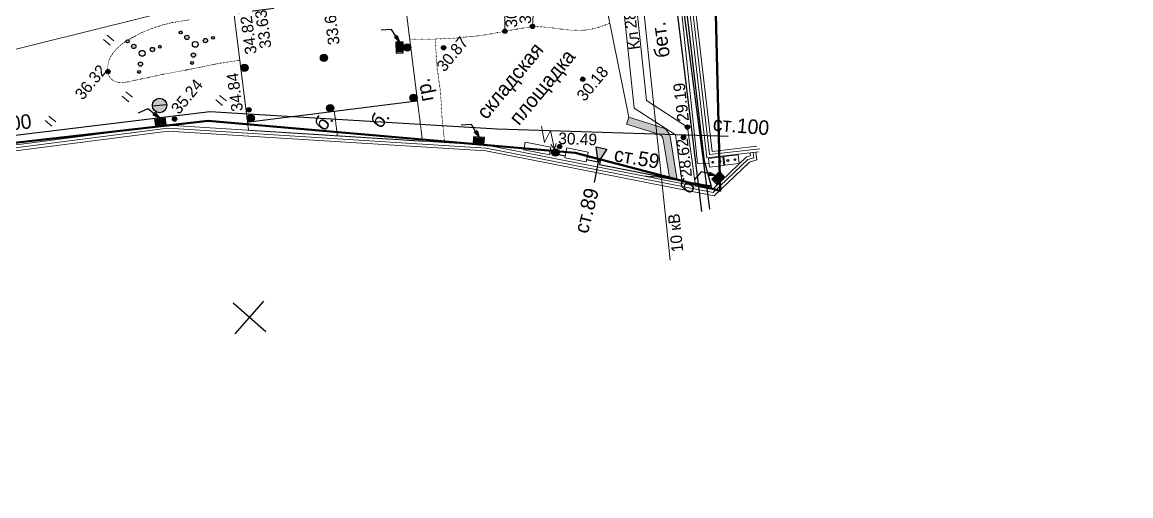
# Model space of a CAD drawing. Header units: millimetres. Extents: x -2893842 to -949497, y -1203244 to 262218.
# Drawn here: x -2001651 to -1925187, y -872930 to -840271 of the extents above; entities that cross this region are included whole.
import ezdxf

# ---------------------------------------------------------------- set-up
doc = ezdxf.new("R2010")
doc.units = ezdxf.units.MM
for name, pattern in [('g5_01_5x1_5', [1.5, 0.75, -0.75]), ('g5_02x1', [1.5, 1, -0.5]), ('g5_05x2', [3.5, 2.5, -1]), ('g5_366', [0.85, 0.1, -0.75])]:
    doc.linetypes.add(name, pattern=pattern)
doc.layers.get('0').update_dxf_attribs({"lineweight": 5})
for name, color, linetype in [('!!!_ Размеры', 7, 'Continuous'), ('02_сетка', 253, 'Continuous'), ('06_Инженерно-технические сооружения', 253, 'Continuous'), ('07_Объекты электропередачи', 253, 'Continuous'), ('10_Границы покрытий и угодий', 253, 'Continuous'), ('12_Рельеф', 253, 'Continuous'), ('13_Растительность', 253, 'Continuous'), ('14_Ограждения', 253, 'Continuous'), ('30_Канализация', 253, 'Continuous'), ('31_Водопровод', 253, 'Continuous'), ('33_Газопровод', 253, 'Continuous'), ('37_Кабель низкого напряжения', 253, 'Continuous'), ('38_Кабели высокого напряжения', 253, 'Continuous'), ('44_Крышки колодцев', 253, 'Continuous'), ('61_Отметки высоты поверхности', 253, 'Continuous'), ('65_Границы', 253, 'Continuous')]:
    doc.layers.add(name, color=color, linetype=linetype)
doc.styles.add('LIKE17', font='d431.shx')
doc.styles.add('LIKE32', font='peteri.shx')
doc.styles.add('LIKE36', font='pragmai.shx')
doc.styles.add('Line_GUGK', font='')
doc.styles.get('Line_GUGK').set_extended_font_data('Bm431', italic=True)
doc.linetypes.add('g5_084a', pattern='A,0.001,[18,GUGK_2005.shx,S=2.5,R=180,X=0,Y=0],0.5,[18,GUGK_2005.shx,S=6,R=180,X=0,Y=0],0.5', length=1.001)
doc.linetypes.add('g5_119_1', pattern='A,4,-1,[31,GUGK_2005.shx,S=0.1,R=0,X=0,Y=0],0.35,[31,GUGK_2005.shx,S=0.08,R=0,X=0,Y=0],3.3,[31,GUGK_2005.shx,S=0.08,R=180,X=0,Y=0],0.35,[31,GUGK_2005.shx,S=0.1,R=180,X=0,Y=0],-1', length=10)
doc.linetypes.add('g5_119_3', pattern='A,4,-1,[31,GUGK_2005.shx,S=0.1,R=0,X=0,Y=0],4,[31,GUGK_2005.shx,S=0.1,R=180,X=0,Y=0],-1', length=10)
doc.linetypes.add('g5_121_g', pattern='A,4,-0.4,["Г",Line_GUGK,S=1,R=0,X=0,Y=-0.5],-1.2,12', length=17.6)
doc.linetypes.add('g5_121_kb', pattern='A,4,-0.4,["Кб",Line_GUGK,S=1,R=0,X=0,Y=-0.5],-2.2,12', length=18.6)
doc.linetypes.add('g5_122_v', pattern='A,1,-1,1.5,-0.4,["В",Line_GUGK,S=1,R=0,X=0,Y=-0.5],-1.5,1.5,-1,4,-1,4,-1,3', length=20.9)
doc.linetypes.add('g5_280_1', pattern='A,0.001,[21,GUGK_2005.shx,S=1,R=180,X=0,Y=0],2', length=2.001)
doc.linetypes.add('g5_472', pattern='A,0,-4,[25,GUGK_2005.shx,S=0.4,R=0,X=0,Y=-0.2],0', length=4)

# ---------------------------------------------------------------- blocks, each defined once
blk = doc.blocks.new('g5_121_7d')
blk.add_hatch(color=0).paths.add_polyline_path([(1, -0.375), (0, 0), (1, 0.375)])
at = {"color": 0}
blk.add_lwpolyline([(1, -0.375), (0, 0), (1, 0.375)], close=True, dxfattribs=at)
blk = doc.blocks.new('g5_107_1a')
h = blk.add_hatch(color=0)
edge = h.paths.add_edge_path()
edge.add_arc((0, 0), 0.25, 0, 360)
at = {"color": 0}
blk.add_circle((0, 0), 0.25, dxfattribs=at)
blk = doc.blocks.new('g5_140_2')
at = {"color": 0, "lineweight": 20}
blk.add_lwpolyline([(-0.5, -0.3), (0.5, -0.3), (0.5, 0.3), (-0.5, 0.3)], close=True, dxfattribs=at)
at = {"color": 0}
for centre in [(-0.25, 0), (0.25, 0)]:
    blk.add_circle(centre, 0.0625, dxfattribs=at)
blk = doc.blocks.new('g5_113c')
blk.add_hatch(color=255).paths.add_polyline_path([(-0.331, 0.029), (0.331, 0.029), (0.331, 0.471), (-0.331, 0.471)])
at = {"color": 0}
blk.add_lwpolyline([(-0.375, 0), (0.375, 0), (0.375, 0.5), (-0.375, 0.5)], close=True, dxfattribs=at)
blk = doc.blocks.new('g5_113b')
blk.add_hatch(color=0).paths.add_polyline_path([(0, 0), (0.066, 0.482), (0.285, 0.395)])
at = {"color": 0}
blk.add_lwpolyline([(0.175, 0.439), (0.383, 0.957), (-0.089, 1.496)], dxfattribs=at)
blk.add_lwpolyline([(0, 0), (0.066, 0.482), (0.285, 0.395)], close=True, dxfattribs=at)
blk = doc.blocks.new('g5_395_2')
h = blk.add_hatch(color=0)
h.paths.add_polyline_path([(-0.8, -0.375, 1), (-0.5, -0.375, 1)])
h.paths.add_polyline_path([(-1.026, -0.65, 1), (-1.226, -0.65, 1)])
h.paths.add_polyline_path([(0.8, -0.375, 1), (0.5, -0.375, 1)])
h.paths.add_polyline_path([(1.026, -0.65, 1), (1.226, -0.65, 1)])
h.paths.add_polyline_path([(0.15, 0.75, 1), (-0.15, 0.75, 1)])
h.paths.add_polyline_path([(0.1, 1.3, 1), (-0.1, 1.3, 1)])
at = {"color": 0}
for centre, radius in [((0, 0.75), 0.15), ((0, 1.3), 0.1), ((0, 0), 0.2), ((-1.126, -0.65), 0.1), ((-0.65, -0.375), 0.15), ((0.65, -0.375), 0.15), ((1.126, -0.65), 0.1)]:
    blk.add_circle(centre, radius, dxfattribs=at)
blk = doc.blocks.new('g5_401')
at = {"color": 0, "lineweight": 20}
for points in [[(-0.2, 0), (-0.2, 0.6)], [(0.2, 0), (0.2, 0.6)]]:
    blk.add_lwpolyline(points, dxfattribs=at)
blk = doc.blocks.new('g5_117')
h = blk.add_hatch(color=255)
h.paths.add_polyline_path([(-0.299, 0.352), (0.352, -0.299, 0.177899), (0.463, 0, 0.639215)])
h.paths.add_polyline_path([(-0.352, 0.299, 0.177899), (-0.463, 0, 0.639215), (0.299, -0.352)])
at = {"color": 0}
blk.add_lwpolyline([(0.354, -0.354), (-0.354, 0.354)], dxfattribs=at)
blk.add_circle((0, 0), 0.5, dxfattribs=at)
blk = doc.blocks.new('g5_109b')
h = blk.add_hatch(color=0)
edge = h.paths.add_edge_path()
edge.add_arc((0, 0), 0.25, 0, 360)
at = {"color": 0, "lineweight": 20}
for points in [[(0, 0.25), (0.078, 1.563), (-0.548, 0.892), (-0.43, 2.006)], [(-0.167, 0.627), (0, 0.25)], [(0.211, 0.605), (0, 0.25)]]:
    blk.add_lwpolyline(points, dxfattribs=at)
at = {"color": 0}
blk.add_circle((0, 0), 0.25, dxfattribs=at)
blk = doc.blocks.new('g5_330')
blk.add_hatch(color=0).paths.add_polyline_path([(-0.15, 0, 1), (0.15, 0, 1)])
at = {"color": 0}
blk.add_circle((0, 0), 0.15, dxfattribs=at)
blk = doc.blocks.new('Топо_07.04.17')
at = {"layer": '06_Инженерно-технические сооружения', "linetype": 'Continuous', "lineweight": 20}
blk.add_hatch(color=7, dxfattribs=at).paths.add_polyline_path([(-111962, -730269), (-111463, -730244), (-111604, -727337), (-111637, -727200), (-111828, -726829), (-111911, -726740), (-114293, -725683), (-114496, -726140), (-112291, -727119), (-112194, -727210), (-112142, -727311), (-112098, -727477)])
at = {"layer": '02_сетка', "color": 3, "linetype": 'Continuous'}
for p, q in [((-142957, -737472), (-140736, -735456)), ((-140838, -737575), (-142855, -735354))]:
    blk.add_line(p, q, dxfattribs=at)
at = {"layer": '06_Инженерно-технические сооружения', "color": 7, "linetype": 'Continuous', "lineweight": 20}
for points in [[(-111159, -730648), (-111238, -727253), (-113859, -725099), (-113763, -714580), (-112764, -712831), (-107744, -704147), (-99102, -689212), (-98771, -667824), (-98680, -651578)], [(-97780, -651583), (-97871, -667834), (-98206, -689461), (-106996, -704560), (-112865, -714823), (-112955, -724677), (-110348, -726820), (-110253, -730935)]]:
    blk.add_lwpolyline(points, dxfattribs=at)
at = {"layer": '06_Инженерно-технические сооружения', "color": 7, "linetype": 'g5_02x1', "lineweight": 20}
blk.add_lwpolyline([(-140458, -723067), (-140546, -715503), (-128735, -715366), (-128647, -722930)], close=True, dxfattribs=at)
at = {"layer": '06_Инженерно-технические сооружения', "color": 7, "linetype": 'Continuous', "lineweight": 20}
for points in [[(-111962, -730269), (-111463, -730244), (-111604, -727337), (-111637, -727200), (-111828, -726829), (-111911, -726740), (-114293, -725683), (-114496, -726140), (-112291, -727119), (-112194, -727210), (-112142, -727311), (-112098, -727477)], [(-121745, -727114), (-121581, -726589), (-119863, -727126), (-120027, -727651)], [(-118996, -727972), (-118784, -727305), (-117354, -727758), (-117566, -728425)]]:
    blk.add_lwpolyline(points, close=True, dxfattribs=at)
at = {"layer": '06_Инженерно-технические сооружения', "color": 7, "linetype": 'g5_280_1', "lineweight": 20}
blk.add_lwpolyline([(-111463, -730244), (-111604, -727337), (-111637, -727200), (-111828, -726829), (-111911, -726740), (-114293, -725683)], dxfattribs=at)
at = {"layer": '10_Границы покрытий и угодий', "color": 7, "linetype": 'Continuous', "lineweight": 20}
for points in [[(-120183, -718717), (-120061, -717947)], [(-198975, -723213), (-198930, -722935), (-198872, -722695), (-198769, -722446), (-198658, -722268), (-198470, -722045), (-198296, -721886), (-198087, -721728), (-197867, -721592), (-197570, -721446), (-197349, -721358), (-196999, -721247), (-196491, -721129), (-196045, -721052), (-195133, -720935), (-182494, -719413), (-169294, -718042), (-143088, -714611), (-121400, -712804), (-121850, -710292)]]:
    blk.add_lwpolyline(points, dxfattribs=at)
at = {"layer": '10_Границы покрытий и угодий', "color": 7, "linetype": 'g5_05x2', "lineweight": 20}
blk.add_lwpolyline([(-122109, -718839), (-121999, -717807), (-121928, -717158), (-121868, -716651), (-121792, -716044), (-121792, -716044), (-121729, -715579), (-121685, -715277), (-121642, -714986), (-121576, -714573), (-121526, -714272), (-121502, -714120), (-121464, -713856), (-121435, -713619), (-121414, -713402), (-121404, -713239), (-121400, -712804)], dxfattribs=at)
at = {"layer": '10_Границы покрытий и угодий', "color": 7, "linetype": 'g5_366', "lineweight": 20}
for points in [[(-140508, -718761), (-142073, -718823), (-144159, -719008), (-145815, -719124), (-148402, -719374), (-148593, -719384), (-148749, -719378), (-148863, -719364), (-148943, -719348), (-149018, -719329), (-149137, -719287), (-149248, -719232), (-149321, -719186), (-149417, -719104), (-149525, -718959), (-149593, -718789), (-149627, -718615), (-149635, -718512), (-149631, -718324), (-149600, -718126), (-149527, -717887), (-149459, -717734), (-149347, -717543), (-149244, -717403), (-149143, -717286), (-148927, -717078), (-148793, -716968), (-148663, -716872), (-148472, -716745), (-148102, -716536), (-147034, -716112), (-146384, -715927), (-145474, -715740), (-144828, -715655), (-143617, -715603)], [(-128697, -718638), (-126950, -718826), (-125483, -718922), (-123716, -718941), (-122109, -718839), (-120183, -718717), (-119109, -718902), (-118312, -719109), (-117545, -719283), (-116813, -719379), (-116374, -719381), (-116374, -719381), (-115915, -719347), (-115371, -719230), (-114852, -719096)], [(-127112, -725995), (-127091, -724237), (-126998, -722494), (-127044, -720759), (-126950, -718826)]]:
    blk.add_lwpolyline(points, dxfattribs=at)
at = {"layer": '10_Границы покрытий и угодий', "color": 7, "linetype": 'g5_01_5x1_5', "lineweight": 20}
for points in [[(-140458, -723067), (-140452, -723627), (-134407, -724700), (-134427, -722997)], [(-134407, -724700), (-128615, -725729), (-128647, -722930)], [(-113665, -729855), (-112746, -730009), (-109196, -731031), (-109128, -731291)]]:
    blk.add_lwpolyline(points, dxfattribs=at)
at = {"layer": '12_Рельеф', "color": 7, "linetype": 'g5_084a', "lineweight": 20}
blk.add_lwpolyline([(-114293, -725683), (-115059, -716664)], dxfattribs=at)
at = {"layer": '14_Ограждения', "color": 7, "linetype": 'Continuous', "lineweight": 20}
blk.add_lwpolyline([(-105665, -729068), (-106250, -729070), (-109250, -729081), (-109303, -714957), (-98338, -698080), (-94410, -697818), (-94412, -698018), (-94413, -698219), (-98111, -698466), (-108902, -715075), (-108851, -728680), (-105736, -728668)], dxfattribs=at)
at = {"layer": '14_Ограждения', "color": 7, "linetype": 'g5_472', "lineweight": 20}
for points in [[(-105551, -728868), (-109051, -728881), (-109103, -715016), (-98225, -698273), (-94397, -698017)], [(-198461, -729713), (-194966, -727395), (-184758, -723433), (-168467, -723200), (-145962, -722851), (-124308, -726697), (-109089, -731513), (-106460, -729513), (-106048, -729436), (-106050, -729069)]]:
    blk.add_lwpolyline(points, dxfattribs=at)
at = {"layer": '14_Ограждения', "color": 7, "linetype": 'Continuous', "lineweight": 20}
blk.add_lwpolyline([(-198364, -729888), (-198461, -729713), (-198558, -729537), (-195059, -727216), (-184797, -723233), (-168470, -723000), (-145946, -722651), (-124261, -726502), (-109128, -731291), (-106544, -729326), (-106249, -729270), (-106250, -729070), (-106050, -729069), (-105850, -729069), (-105848, -729602), (-106377, -729701), (-109050, -731735), (-124356, -726891), (-145978, -723052), (-168464, -723400), (-184719, -723632), (-194874, -727574)], close=True, dxfattribs=at)
at = {"layer": '30_Канализация', "color": 132, "linetype": 'g5_121_kb', "lineweight": 30}
for points in [[(-110024, -732705), (-110179, -714510), (-98705, -697225), (-95225, -697202), (-94956, -651485), (-94734, -626255), (-94522, -625870)], [(-109449, -732614), (-109746, -714815), (-98564, -697687), (-94750, -697578), (-94419, -651494), (-94078, -626359), (-93901, -625952)]]:
    blk.add_lwpolyline(points, dxfattribs=at)
at = {"layer": '31_Водопровод', "color": 4, "linetype": 'g5_122_v', "lineweight": 30}
blk.add_lwpolyline([(-399799, -710295), (-387394, -719159), (-378561, -721986), (-348452, -723764), (-337388, -723152), (-305589, -722767), (-261563, -723221), (-243307, -722611), (-212408, -729817), (-199556, -725506), (-182420, -722353), (-169979, -722257), (-142969, -722031), (-123397, -725453), (-107637, -727754)], dxfattribs=at)
at = {"layer": '33_Газопровод', "color": 5, "linetype": 'g5_121_g', "lineweight": 30}
for points in [[(-117453, -728068), (-116553, -728352), (-116656, -728699), (-111990, -730176), (-109166, -731069), (-109449, -729282), (-109503, -714898), (-98451, -697887), (-94509, -697716), (-94505, -697216), (-93978, -697224)], [(-119981, -727505), (-118951, -727830)], [(-119914, -727288), (-118882, -727614)], [(-116730, -728532), (-117520, -728282)], [(-116730, -728532), (-117163, -729904)]]:
    blk.add_lwpolyline(points, dxfattribs=at)
at = {"layer": '37_Кабель низкого напряжения', "color": 1, "linetype": 'g5_119_3', "lineweight": 20}
blk.add_lwpolyline([(-109145, -729468), (-109932, -729396), (-109824, -714809), (-100148, -699731)], dxfattribs=at)
at = {"layer": '38_Кабели высокого напряжения', "color": 1, "linetype": 'g5_119_1', "lineweight": 20}
blk.add_lwpolyline([(-114644, -622718), (-104234, -622949), (-98537, -626263), (-96730, -628687), (-97659, -689765), (-112400, -715023), (-112575, -735802)], dxfattribs=at)
at = {"layer": '65_Границы', "color": 1, "linetype": 'Continuous', "lineweight": 50}
blk.add_polyline3d([(-68141, -568892, -67200), (-63484, -584979, -67200), (-94023, -628821, -67200), (-94482, -691218, -67200), (-97973, -697450, -67200), (-107119, -714628, -67200), (-108606, -731448, -67200), (-118235, -727705, -67200), (-143139, -722666, -67200), (-181230, -722667, -67200)], dxfattribs=at)
at = {"layer": '06_Инженерно-технические сооружения', "color": 7, "linetype": 'Continuous', "lineweight": 20, "xscale": 999.9999999999995, "yscale": 999.9999999999995, "zscale": 999.9999999999995, "rotation": 43.98139083737546}
for p in [(-140252, -719314, -67200), (-134720, -719250, -67200), (-128941, -719183, -67200), (-140211, -722814, -67200), (-134680, -722750, -67200), (-128900, -722683, -67200)]:
    blk.add_blockref('g5_107_1a', p, dxfattribs=at)
at = {"layer": '07_Объекты электропередачи', "color": 7, "linetype": 'Continuous', "lineweight": 20}
for name, p, xscale, yscale, zscale, rotation in [('g5_113b', (-129427, -718761, 19420), 1000, 1000, 1000, 46.74997527939234), ('g5_113c', (-129706, -719109, 19420), 999.9999999999992, 999.9999999999992, 999.9999999999992, 263.9657103819807), ('g5_113b', (-146459, -722094, 19420), 999.9999999999993, 999.9999999999993, 999.9999999999993, 67.46037075410673), ('g5_113c', (-146432, -722094, 19420), 1000, 1000, 1000, 180.5573352859861), ('g5_113b', (-124702, -725897, 19420), 1000, 1000, 1000, 46.74997528383057), ('g5_109b', (-119589, -727546, -67200), 999.9999999999998, 999.9999999999998, 999.9999999999998, 9.214793861774684), ('g5_113c', (-124718, -725895, 19420), 1000.000000000002, 1000.000000000002, 1000.000000000002, 170.0925124698148), ('g5_140_2', (-108645, -729429, -67200), 999.9999999999981, 999.9999999999981, 999.9999999999981, 179.969158587639), ('g5_140_2', (-107592, -729422, -67200), 999.9999999999989, 999.9999999999989, 999.9999999999989, 179.9691585838702), ('g5_113b', (-108789, -730349, 19420), 1000, 1000, 1000, 91.32729554687987), ('g5_113c', (-108789, -730349, 19420), 1000, 1000, 1000, 217.1903795268054)]:
    blk.add_blockref(name, p, dxfattribs=dict(at, xscale=xscale, yscale=yscale, zscale=zscale, rotation=rotation))
at = {"layer": '13_Растительность', "color": 7, "linetype": 'Continuous', "lineweight": 20, "xscale": 999.9999999999995, "yscale": 999.9999999999995, "zscale": 999.9999999999995, "rotation": 43.98139083737546}
for name, p in [('g5_395_2', (-147144, -717529, -67200)), ('g5_395_2', (-143438, -717328, -67200)), ('g5_401', (-149135, -716580, -67200)), ('g5_401', (-148293, -720604, -67200)), ('g5_401', (-141890, -721581, -67200)), ('g5_401', (-153747, -721678, -67200))]:
    blk.add_blockref(name, p, dxfattribs=at)
at = {"layer": '33_Газопровод', "color": 7, "linetype": 'Continuous', "lineweight": 30, "xscale": 999.9999999999994, "yscale": 999.9999999999994, "zscale": 999.9999999999994, "rotation": 71.43369727044872}
blk.add_blockref('g5_121_7d', (-116730, -728532, -67200), dxfattribs=at)
at = {"layer": '44_Крышки колодцев', "color": 7, "linetype": 'Continuous', "lineweight": 20, "xscale": 999.9999999999995, "yscale": 999.9999999999995, "zscale": 999.9999999999995, "rotation": 43.98139083737546}
blk.add_blockref('g5_117', (-146356, -721236, -118810), dxfattribs=at)
at = {"layer": '61_Отметки высоты поверхности', "color": 7, "linetype": 'Continuous', "lineweight": 20, "xscale": 999.9999999999995, "yscale": 999.9999999999995, "zscale": 999.9999999999995, "rotation": 43.98139083737546}
for p in [(-149635, -718512, -67200), (-122109, -718839, -67200), (-120183, -718717, -67200), (-126440, -719487, -67200), (-145438, -722283, -67200), (-140263, -722229, -67200), (-117151, -722732, -67200), (-119262, -727166, -67200), (-110348, -726820, -67200), (-110711, -727505, -67200)]:
    blk.add_blockref('g5_330', p, dxfattribs=at)
at = {"layer": '06_Инженерно-технические сооружения', "color": 7, "linetype": 'Continuous', "lineweight": 15, "style": 'LIKE36'}
blk.add_text('Кл', height=800, rotation=91.22365, dxfattribs=at).set_placement((-112975, -721103, -67200))
at = {"layer": '10_Границы покрытий и угодий', "color": 7, "linetype": 'Continuous', "lineweight": 15, "style": 'LIKE36'}
for s, rotation, p in [('бет.', 91.22365, (-111000, -721872, -67200)), ('складская', 43.98139, (-124070, -724804, -9700)), ('площадка', 43.98139, (-121887, -725458, -9700)), ('гр.', 94.58452, (-127532, -723001, -67200)), ('б.', 43.98139, (-135302, -724347, -67200)), ('б.', 43.98139, (-131427, -724607, -67200)), ('б.', 43.98139, (-110769, -731500, -67200))]:
    blk.add_text(s, height=1000, rotation=rotation, dxfattribs=at).set_placement(p)
at = {"layer": '31_Водопровод', "color": 7, "linetype": 'Continuous', "lineweight": 15, "style": 'LIKE32'}
for rotation, p in [(359.81306, (-159153, -721791, -67200)), (348.85123, (-108664, -727260, -67200))]:
    blk.add_text('ст.100', height=1000, rotation=rotation, dxfattribs=at).set_placement(p)
at = {"layer": '33_Газопровод', "color": 7, "linetype": 'Continuous', "lineweight": 15, "style": 'LIKE32'}
for s, rotation, p in [('ст.59', 343.86757, (-115700, -728576, -67200)), ('ст.89', 69.06556, (-118019, -733400, -67200))]:
    blk.add_text(s, height=1000, rotation=rotation, dxfattribs=at).set_placement(p)
at = {"layer": '38_Кабели высокого напряжения', "color": 7, "linetype": 'Continuous', "lineweight": 15, "style": 'LIKE32'}
blk.add_text('10 кВ', height=800, rotation=89.51763, dxfattribs=at).set_placement((-111597, -735316, -9700))
at = {"layer": '61_Отметки высоты поверхности', "color": 7, "linetype": 'Continuous', "lineweight": 15, "style": 'LIKE17'}
for s, rotation, p in [('33.63', 91.2606, (-138237, -718143, -46700)), ('34.82', 91.2606, (-139286, -718436, -46700)), ('33.63', 91.2606, (-133531, -718439, -46700)), ('30.26', 83.44036, (-121247, -718679, -46700)), ('30.20', 80.57887, (-120281, -718548, -46700)), ('28.79', 88.69657, (-113045, -719651, -46700)), ('36.32', 43.98139, (-151583, -720321, -46700)), ('30.87', 43.98139, (-126579, -721203, -46700)), ('35.24', 43.98139, (-145101, -722047, -46700)), ('34.84', 91.2606, (-140672, -722241, -46700)), ('30.18', 43.98139, (-117207, -724315, -46700)), ('29.19', 90.03837, (-110193, -726403, -46700)), ('30.49', 351.52776, (-119347, -726979, -46700)), ('28.62', 90.03837, (-110415, -730242, -46700))]:
    blk.add_text(s, height=800, rotation=rotation, dxfattribs=at).set_placement(p)

msp = doc.modelspace()

# ---------------------------------------------------------------- linework, layer by layer
at = {"layer": '65_Границы', "color": 1, "linetype": 'Continuous', "lineweight": 50}
msp.add_polyline3d([(-1931627.427, -685824.80706, -67199.99998), (-1925186.53254, -701284.54117, -67199.99998), (-1950589.88694, -748289.23865, -67199.99998), (-1944013.15501, -810340.17415, -67199.99998), (-1946779.81002, -816926.13043, -67199.99998), (-1953931.06756, -835025.84633, -67199.99998), (-1953513.08672, -851905.79573, -67199.99998), (-1963502.97784, -849272.28565, -67199.99998), (-1988815.80759, -847071.50168, -67199.99998), (-2026663.73284, -851366.28396, -67199.99998)], dxfattribs=at)

# ---------------------------------------------------------------- block references
at = {"layer": '!!!_ Размеры', "color": 1, "lineweight": 0, "rotation": 6.471407436947433}
msp.add_blockref('Топо_07.04.17', (-1928038.79367, -112877.83782), dxfattribs=at)

doc.saveas('drawing.dxf')
